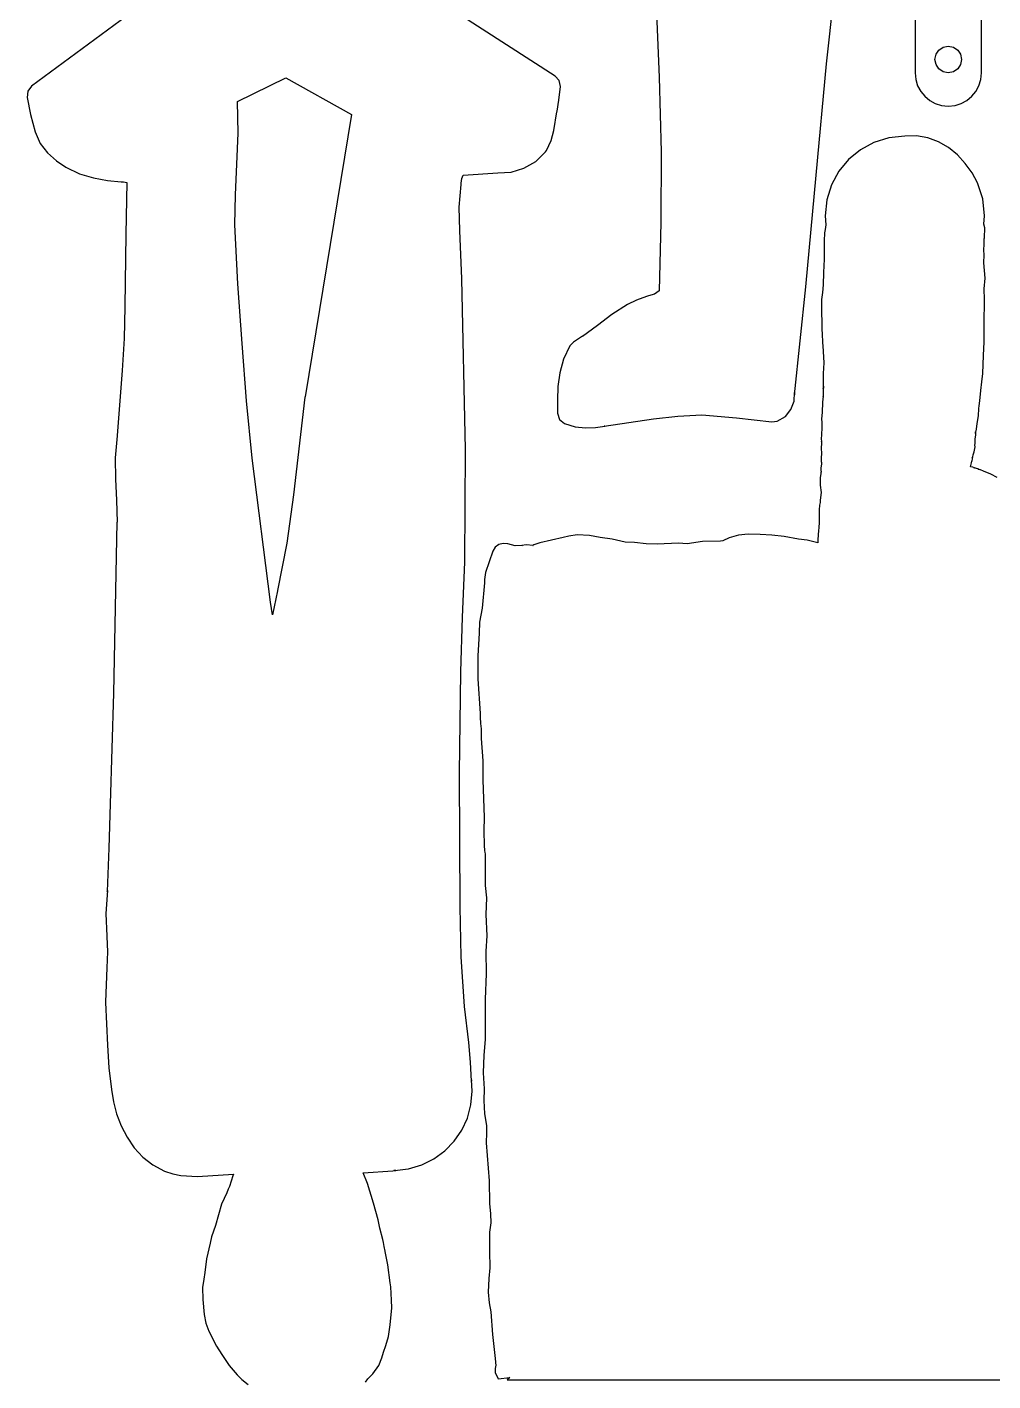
# Model space of a CAD drawing. Extents: x -2300 to 2026, y -6513 to 1502.
# Drawn here: x -2206.8 to -2061.7, y -3893.2 to -3689.8 of the extents above; entities that cross this region are included whole.
import ezdxf

# ---------------------------------------------------------------- set-up
doc = ezdxf.new("R2010")
doc.units = 0

msp = doc.modelspace()

# ---------------------------------------------------------------- linework, layer by layer
at = {"layer": 'Layer 1'}
for p, q in [((-2073.44021, -3672.69997), (-2073.44, -3696.7)), ((-2063.4396, -3696.7), (-2063.44, -3672.7)), ((-2175.69515, -3676.23315), (-2206.09845, -3698.72665)), ((-2127.474879, -3697.20478), (-2161.358579, -3675.26818)), ((-2112.786897, -3675.423711), (-2111.877302, -3697.359686)), ((-2086.730905, -3695.339074), (-2084.980484, -3679.206889)), ((-2069.85418, -3693.285682), (-2069.218501, -3692.857114)), ((-2069.218501, -3692.857114), (-2068.44, -3692.69987)), ((-2068.44, -3692.69987), (-2067.661412, -3692.856966)), ((-2068.44, -3692.69987), (-2068.44, -3692.69987)), ((-2067.661412, -3692.856966), (-2067.025703, -3693.285444)), ((-2070.43988, -3694.69969), (-2070.282739, -3693.921299)), ((-2070.282615, -3695.478143), (-2070.43988, -3694.69969)), ((-2070.282739, -3693.921299), (-2069.85418, -3693.285682)), ((-2067.025703, -3693.285444), (-2066.597177, -3693.92109)), ((-2066.44014, -3694.69969), (-2066.597356, -3695.478232)), ((-2066.597177, -3693.92109), (-2066.44014, -3694.69969)), ((-2126.865521, -3697.88137), (-2127.474879, -3697.20478)), ((-2088.299372, -3712.091051), (-2086.730905, -3695.339074)), ((-2073.44, -3696.7), (-2073.338761, -3697.710165)), ((-2069.853993, -3696.113882), (-2070.282615, -3695.478143)), ((-2069.218344, -3696.542532), (-2069.853993, -3696.113882)), ((-2068.44, -3696.69972), (-2069.218344, -3696.542532)), ((-2067.661567, -3696.542561), (-2068.44, -3696.69972)), ((-2067.025925, -3696.11396), (-2067.661567, -3696.542561)), ((-2066.597356, -3695.478232), (-2067.025925, -3696.11396)), ((-2063.540839, -3697.710168), (-2063.4396, -3696.7)), ((-2206.09845, -3698.72665), (-2206.680732, -3699.479811)), ((-2175.181067, -3701.0187), (-2167.945857, -3697.4644)), ((-2167.945857, -3697.4644), (-2158.051377, -3702.95121)), ((-2126.940927, -3700.80583), (-2126.678549, -3698.77259)), ((-2126.678549, -3698.77259), (-2126.865521, -3697.88137)), ((-2111.877302, -3697.359686), (-2111.580272, -3708.581652)), ((-2073.338761, -3697.710165), (-2073.04825, -3698.649903)), ((-2073.04825, -3698.649903), (-2072.588276, -3699.499407)), ((-2064.291323, -3699.499412), (-2063.83135, -3698.649907)), ((-2063.83135, -3698.649907), (-2063.540839, -3697.710168)), ((-2206.680732, -3699.479811), (-2206.782639, -3700.42633)), ((-2206.782639, -3700.42633), (-2206.282202, -3702.989764)), ((-2175.081574, -3705.769055), (-2175.181067, -3701.0187)), ((-2127.201512, -3702.45918), (-2126.940927, -3700.80583)), ((-2072.588276, -3699.499407), (-2071.978649, -3700.238871)), ((-2071.978649, -3700.238871), (-2071.239177, -3700.848488)), ((-2071.239177, -3700.848488), (-2070.389671, -3701.308451)), ((-2070.389671, -3701.308451), (-2069.449939, -3701.598954)), ((-2067.429648, -3701.598955), (-2066.489921, -3701.308453)), ((-2066.489921, -3701.308453), (-2065.640418, -3700.848491)), ((-2065.640418, -3700.848491), (-2064.900949, -3700.238875)), ((-2064.900949, -3700.238875), (-2064.291323, -3699.499412)), ((-2206.282202, -3702.989764), (-2205.586849, -3705.56558)), ((-2158.051377, -3702.95121), (-2165.041647, -3745.39401)), ((-2127.673756, -3705.368211), (-2127.216963, -3702.584698)), ((-2127.216963, -3702.584698), (-2127.201512, -3702.45918)), ((-2069.449939, -3701.598954), (-2068.43979, -3701.70019)), ((-2068.43979, -3701.70019), (-2067.429648, -3701.598955)), ((-2128.099757, -3706.868612), (-2127.673756, -3705.368211)), ((-2205.586849, -3705.56558), (-2204.803743, -3707.303577)), ((-2204.803743, -3707.303577), (-2203.69538, -3708.752847)), ((-2175.260688, -3710.439381), (-2175.081574, -3705.769055)), ((-2128.794133, -3708.379688), (-2128.099757, -3706.868612)), ((-2079.616323, -3707.1628), (-2081.647366, -3708.268063)), ((-2077.374263, -3706.463838), (-2079.616323, -3707.1628)), ((-2074.97, -3706.22), (-2077.374263, -3706.463838)), ((-2074.97, -3706.21), (-2074.97, -3706.22)), ((-2074.960693, -3706.210484), (-2074.97, -3706.21)), ((-2074.97, -3706.22), (-2074.97, -3706.22)), ((-2073.20366, -3706.168787), (-2074.960693, -3706.210484)), ((-2071.515269, -3706.472021), (-2073.20366, -3706.168787)), ((-2069.91757, -3707.079494), (-2071.515269, -3706.472021)), ((-2068.432617, -3707.950513), (-2069.91757, -3707.079494)), ((-2203.69538, -3708.752847), (-2202.377786, -3709.940338)), ((-2130.399467, -3710.041731), (-2128.918677, -3708.567224)), ((-2128.918677, -3708.567224), (-2128.794133, -3708.379688)), ((-2111.580272, -3708.581652), (-2111.623647, -3719.180611)), ((-2081.647366, -3708.268063), (-2083.418581, -3709.730801)), ((-2067.08246, -3709.044386), (-2068.432617, -3707.950513)), ((-2065.889153, -3710.320423), (-2067.08246, -3709.044386)), ((-2202.377786, -3709.940338), (-2200.966989, -3710.893)), ((-2200.966989, -3710.893), (-2198.907422, -3711.878735)), ((-2175.50102, -3715.028866), (-2175.260688, -3710.439381)), ((-2134.095923, -3711.617326), (-2132.162181, -3711.052313)), ((-2132.162181, -3711.052313), (-2130.399467, -3710.041731)), ((-2084.881155, -3711.502189), (-2085.986274, -3713.533401)), ((-2083.418581, -3709.730801), (-2084.881155, -3711.502189)), ((-2064.874746, -3711.737929), (-2065.889153, -3710.320423)), ((-2198.907422, -3711.878735), (-2196.795558, -3712.501134)), ((-2196.795558, -3712.501134), (-2194.689437, -3712.866041)), ((-2194.689437, -3712.866041), (-2192.647099, -3713.0793)), ((-2192.647099, -3713.0793), (-2192.283309, -3713.07295)), ((-2192.283309, -3713.07295), (-2191.812013, -3713.176243)), ((-2191.812013, -3713.176243), (-2191.959798, -3720.938673)), ((-2141.872628, -3716.896618), (-2141.619638, -3713.496709)), ((-2141.619638, -3713.496709), (-2141.604186, -3713.310231)), ((-2141.604186, -3713.310231), (-2141.492697, -3712.571861)), ((-2141.492697, -3712.571861), (-2141.273987, -3712.095271)), ((-2141.273987, -3712.095271), (-2136.089797, -3711.755124)), ((-2136.089797, -3711.755124), (-2134.095923, -3711.617326)), ((-2089.843955, -3728.871096), (-2088.299372, -3712.091051)), ((-2085.986274, -3713.533401), (-2086.685127, -3715.775613)), ((-2064.061293, -3713.256214), (-2064.874746, -3711.737929)), ((-2063.275611, -3715.620528), (-2064.061293, -3713.256214)), ((-2175.58518, -3719.5367), (-2175.50102, -3715.028866)), ((-2141.819305, -3720.390942), (-2141.872628, -3716.896618)), ((-2086.685127, -3715.775613), (-2086.9289, -3718.18)), ((-2063.000703, -3718.171524), (-2063.275611, -3715.620528)), ((-2175.110514, -3728.4266), (-2175.58518, -3719.5367)), ((-2111.623647, -3719.189078), (-2111.853093, -3729.457178)), ((-2111.623647, -3719.180611), (-2111.623647, -3719.189078)), ((-2086.828189, -3719.54228), (-2086.935165, -3720.270199)), ((-2086.9289, -3718.18), (-2086.93, -3718.18)), ((-2086.93, -3718.18), (-2086.828189, -3719.54228)), ((-2063.121099, -3719.441727), (-2063.000703, -3718.188457)), ((-2062.934558, -3719.981687), (-2063.121099, -3719.441727)), ((-2063.000703, -3718.188457), (-2063.000703, -3718.171524)), ((-2191.96, -3720.94), (-2192.089201, -3731.8334)), ((-2191.959798, -3720.938673), (-2191.96, -3720.94)), ((-2141.493019, -3727.648709), (-2141.819305, -3720.390942)), ((-2087.023536, -3720.767402), (-2087.064345, -3721.971992)), ((-2086.935165, -3720.270199), (-2087.023536, -3720.767402)), ((-2063.062192, -3721.657661), (-2063.02913, -3721.485577)), ((-2063.046106, -3722.45797), (-2063.062192, -3721.657661)), ((-2063.02913, -3721.485577), (-2062.934558, -3719.981687)), ((-2087.064345, -3721.971992), (-2087.10363, -3722.61334)), ((-2087.10363, -3722.61334), (-2087.061762, -3724.7118)), ((-2063.09572, -3723.344216), (-2063.046106, -3722.45797)), ((-2063.063166, -3724.061975), (-2063.09572, -3723.344216)), ((-2087.061762, -3724.7118), (-2087.193545, -3726.72369)), ((-2063.122073, -3725.271225), (-2063.063166, -3724.061975)), ((-2062.896247, -3727.554255), (-2063.122073, -3725.271225)), ((-2141.493019, -3727.655059), (-2141.493019, -3727.648709)), ((-2141.493019, -3727.671992), (-2141.493019, -3727.655059)), ((-2140.922008, -3753.299892), (-2141.493019, -3727.671992)), ((-2087.193545, -3726.72369), (-2087.220935, -3728.5546)), ((-2063.048181, -3729.151065), (-2062.896247, -3727.554255)), ((-2174.47, -3737.36), (-2175.110514, -3728.4266)), ((-2111.853093, -3729.457178), (-2112.545114, -3729.935278)), ((-2091.522724, -3745.087489), (-2089.843955, -3728.871096)), ((-2087.347532, -3729.68998), (-2087.487062, -3730.77561)), ((-2087.220935, -3728.5546), (-2087.347532, -3729.68998)), ((-2062.998566, -3730.754225), (-2063.048181, -3729.151065)), ((-2192.089201, -3731.8334), (-2192.089201, -3731.85499)), ((-2116.636293, -3731.536088), (-2118.984355, -3733.036025)), ((-2115.281297, -3730.871975), (-2116.636293, -3731.536088)), ((-2113.750656, -3730.285427), (-2115.281297, -3730.871975)), ((-2113.465923, -3730.216847), (-2113.750656, -3730.285427)), ((-2112.545114, -3729.935278), (-2113.465923, -3730.216847)), ((-2087.487062, -3730.77561), (-2087.4638, -3732.40544)), ((-2063.056457, -3734.476375), (-2062.998566, -3730.754225)), ((-2192.089201, -3731.85499), (-2192.193484, -3736.611868)), ((-2118.984355, -3733.036025), (-2121.124844, -3734.663281)), ((-2087.4638, -3732.40544), (-2087.457027, -3734.48379)), ((-2121.124844, -3734.663281), (-2123.387766, -3736.295897)), ((-2087.457027, -3734.48379), (-2087.439458, -3735.340614)), ((-2087.439458, -3735.340614), (-2087.382097, -3735.860042)), ((-2087.382097, -3735.860042), (-2087.316988, -3737.279052)), ((-2063.06323, -3737.114585), (-2063.056457, -3734.476375)), ((-2192.193484, -3736.611868), (-2192.525778, -3741.415237)), ((-2173.830083, -3746.007474), (-2174.470327, -3737.35951)), ((-2174.470327, -3737.35951), (-2174.47, -3737.36)), ((-2125.278759, -3737.741606), (-2126.216295, -3739.713177)), ((-2124.7341, -3737.172224), (-2125.278759, -3737.741606)), ((-2123.39, -3736.29), (-2124.7341, -3737.172224)), ((-2123.387766, -3736.295897), (-2123.39, -3736.29)), ((-2087.316988, -3737.279052), (-2087.262209, -3737.696034)), ((-2087.262209, -3737.696034), (-2087.12941, -3740.254654)), ((-2063.13507, -3739.187645), (-2063.06323, -3737.114585)), ((-2126.216295, -3739.713177), (-2126.7967, -3741.760826)), ((-2063.244099, -3741.888295), (-2063.13507, -3739.187645)), ((-2192.525778, -3741.415237), (-2193.242611, -3751.19339)), ((-2126.7967, -3741.760826), (-2127.084383, -3743.831335)), ((-2087.223453, -3741.870084), (-2087.257045, -3743.219244)), ((-2087.12941, -3740.254654), (-2087.223453, -3741.870084)), ((-2063.402235, -3743.141995), (-2063.244099, -3741.888295)), ((-2127.084383, -3743.831335), (-2127.143749, -3745.871486)), ((-2087.257045, -3743.219244), (-2087.232103, -3743.596512)), ((-2087.176461, -3743.946184), (-2087.236852, -3744.298317)), ((-2087.232103, -3743.596512), (-2087.218797, -3743.582463)), ((-2087.218797, -3743.582463), (-2087.208425, -3744.129196)), ((-2087.208425, -3744.129196), (-2087.149519, -3743.804712)), ((-2087.149519, -3743.804712), (-2087.176461, -3743.946184)), ((-2063.541236, -3744.437605), (-2063.402235, -3743.141995)), ((-2172.993937, -3754.61151), (-2173.830083, -3746.007474)), ((-2165.04842, -3745.440577), (-2166.77138, -3760.11148)), ((-2165.041647, -3745.39401), (-2165.04842, -3745.440577)), ((-2127.143749, -3745.871486), (-2127.143749, -3745.873603)), ((-2127.143749, -3745.873603), (-2127.143749, -3745.875719)), ((-2127.143749, -3745.875719), (-2127.114814, -3747.824319)), ((-2092.063448, -3747.285001), (-2091.597854, -3746.055124)), ((-2091.597854, -3746.055124), (-2091.518068, -3744.736547)), ((-2091.518068, -3744.736547), (-2091.522724, -3745.087489)), ((-2087.223348, -3745.268806), (-2087.320502, -3746.170926)), ((-2087.236852, -3744.298317), (-2087.251245, -3744.943687)), ((-2087.251245, -3744.943687), (-2087.241408, -3745.337465)), ((-2087.241408, -3745.337465), (-2087.223348, -3745.268806)), ((-2063.806326, -3746.730374), (-2063.688005, -3745.970705)), ((-2063.688005, -3745.970705), (-2063.541236, -3744.437605)), ((-2127.114814, -3747.824319), (-2126.819337, -3748.771366)), ((-2109.067842, -3748.27309), (-2105.477392, -3748.104783)), ((-2105.477392, -3748.104783), (-2100.225908, -3748.530443)), ((-2092.907859, -3748.312156), (-2092.063448, -3747.285001)), ((-2087.37579, -3747.752916), (-2087.46778, -3748.707741)), ((-2087.320502, -3746.170926), (-2087.37579, -3747.752916)), ((-2063.92725, -3748.227484), (-2063.855432, -3747.148414)), ((-2063.855432, -3747.148414), (-2063.806326, -3746.730374)), ((-2126.819337, -3748.771366), (-2126.056484, -3749.405679)), ((-2126.056484, -3749.405679), (-2124.48567, -3749.890408)), ((-2124.48567, -3749.890408), (-2122.928107, -3750.054859)), ((-2122.928107, -3750.054859), (-2121.42178, -3749.985155)), ((-2121.42178, -3749.985155), (-2120.004674, -3749.767416)), ((-2120.100792, -3749.782233), (-2112.695593, -3748.68895)), ((-2120.004674, -3749.767416), (-2120.100792, -3749.782233)), ((-2112.695593, -3748.68895), (-2109.067842, -3748.27309)), ((-2100.225908, -3748.530443), (-2094.925592, -3749.118663)), ((-2094.925592, -3749.118663), (-2094.124098, -3749.022567)), ((-2094.124098, -3749.022567), (-2092.907859, -3748.312156)), ((-2087.46778, -3748.707741), (-2087.444009, -3749.249394)), ((-2087.444009, -3749.249394), (-2087.437871, -3750.336084)), ((-2064.224916, -3750.222645), (-2064.105028, -3749.386564)), ((-2064.105028, -3749.386564), (-2063.92725, -3748.227484)), ((-2193.242611, -3751.218155), (-2193.55142, -3754.566491)), ((-2193.242611, -3751.19339), (-2193.242611, -3751.218155)), ((-2087.466806, -3751.134488), (-2087.513838, -3751.622378)), ((-2087.513838, -3751.622378), (-2087.500927, -3752.122121)), ((-2087.500927, -3752.122121), (-2087.503043, -3752.088889)), ((-2087.503043, -3752.088889), (-2087.494788, -3752.389666)), ((-2087.462149, -3750.718988), (-2087.466806, -3751.134488)), ((-2087.437871, -3750.336084), (-2087.462149, -3750.718988)), ((-2064.401276, -3752.394339), (-2064.388788, -3751.723569)), ((-2064.388788, -3751.723569), (-2064.330389, -3751.114818)), ((-2064.347262, -3750.71842), (-2064.357229, -3750.614816)), ((-2064.357229, -3750.614816), (-2064.350498, -3750.684924)), ((-2064.350498, -3750.684924), (-2064.337999, -3750.866983)), ((-2064.330389, -3751.114818), (-2064.347262, -3750.71842)), ((-2064.337999, -3750.866983), (-2064.322071, -3750.676457)), ((-2064.322071, -3750.676457), (-2064.224916, -3750.222645)), ((-2141.03, -3770.15), (-2140.922008, -3753.3454)), ((-2140.922008, -3753.3454), (-2140.922008, -3753.299892)), ((-2087.494788, -3752.389666), (-2087.547493, -3753.051122)), ((-2087.547493, -3753.051122), (-2087.502535, -3753.932711)), ((-2087.502535, -3753.932711), (-2087.541291, -3754.490874)), ((-2064.809009, -3754.672289), (-2064.702033, -3754.105447)), ((-2064.702033, -3754.105447), (-2064.683563, -3754.115343)), ((-2064.683563, -3754.115343), (-2064.544934, -3753.667087)), ((-2064.544934, -3753.667087), (-2064.413815, -3752.907973)), ((-2064.447779, -3752.650667), (-2064.401276, -3752.394339)), ((-2064.413815, -3752.907973), (-2064.447779, -3752.650667)), ((-2193.55142, -3754.566491), (-2193.520306, -3757.743811)), ((-2170.204967, -3776.24381), (-2172.993937, -3754.61151)), ((-2087.564998, -3756.035402), (-2087.565315, -3756.510698)), ((-2087.500397, -3755.49142), (-2087.564998, -3756.035402)), ((-2087.541291, -3754.490874), (-2087.518558, -3755.111479)), ((-2087.518558, -3755.111479), (-2087.490661, -3755.235092)), ((-2087.490661, -3755.235092), (-2087.500397, -3755.49142)), ((-2065.110358, -3755.893813), (-2065.010113, -3755.517683)), ((-2064.780667, -3755.952233), (-2065.110358, -3755.893813)), ((-2065.010113, -3755.517683), (-2064.961536, -3755.28358)), ((-2064.961536, -3755.28358), (-2064.894353, -3755.064929)), ((-2064.894353, -3755.064929), (-2064.87361, -3754.979628)), ((-2064.87361, -3754.979628), (-2064.809009, -3754.672289)), ((-2064.857035, -3754.444912), (-2064.8564, -3754.4447)), ((-2064.85386, -3754.474968), (-2064.857035, -3754.444912)), ((-2064.8564, -3754.4447), (-2064.85386, -3754.466502)), ((-2064.85386, -3754.466502), (-2064.85386, -3754.474968)), ((-2064.481933, -3756.053251), (-2064.780667, -3755.952233)), ((-2064.349165, -3756.084101), (-2064.58585, -3756.030761)), ((-2064.58585, -3756.030761), (-2064.481933, -3756.053251)), ((-2063.846093, -3756.263329), (-2064.349165, -3756.084101)), ((-2193.520306, -3757.743811), (-2193.35897, -3760.900328)), ((-2087.605193, -3756.910852), (-2087.700274, -3757.552623)), ((-2087.700274, -3757.552623), (-2087.700274, -3758.07565)), ((-2087.700274, -3758.07565), (-2087.6739, -3758.656462)), ((-2087.564363, -3756.811157), (-2087.605193, -3756.910852)), ((-2087.565315, -3756.510698), (-2087.545313, -3756.54086)), ((-2087.545313, -3756.54086), (-2087.564363, -3756.811157)), ((-2087.5025, -3756.66063), (-2087.524725, -3756.713758)), ((-2087.524725, -3756.713758), (-2087.518587, -3756.687512)), ((-2087.518587, -3756.687512), (-2087.5025, -3756.66063)), ((-2087.5025, -3756.66063), (-2087.5025, -3756.66063)), ((-2063.605262, -3756.359089), (-2063.932283, -3756.262013)), ((-2063.932283, -3756.262013), (-2063.825395, -3756.305749)), ((-2063.82, -3756.3), (-2063.846093, -3756.263329)), ((-2063.825395, -3756.305749), (-2063.82, -3756.3)), ((-2063.137586, -3756.546625), (-2063.605262, -3756.359089)), ((-2062.042046, -3756.989007), (-2063.137586, -3756.546625)), ((-2061.089655, -3757.511822), (-2062.042046, -3756.989007)), ((-2166.77138, -3760.11148), (-2167.787359, -3767.346606)), ((-2087.6739, -3758.656462), (-2087.539026, -3759.728762)), ((-2087.539026, -3759.728762), (-2087.668735, -3760.921072)), ((-2193.35897, -3760.900328), (-2193.277113, -3764.186255)), ((-2087.774674, -3761.665713), (-2087.847021, -3762.365269)), ((-2087.702326, -3761.263124), (-2087.774674, -3761.665713)), ((-2087.668735, -3760.921072), (-2087.702326, -3761.263124)), ((-2193.28, -3764.198467), (-2193.813314, -3789.906967)), ((-2193.277113, -3764.186255), (-2193.28, -3764.19)), ((-2193.28, -3764.19), (-2193.28, -3764.198467)), ((-2087.827336, -3764.193213), (-2087.888317, -3765.04792)), ((-2087.847021, -3762.365269), (-2087.840248, -3762.839189)), ((-2087.840248, -3762.839189), (-2087.829453, -3763.121763)), ((-2087.829453, -3763.121763), (-2087.827336, -3764.193213)), ((-2125.413415, -3766.287475), (-2126.29609, -3766.510015)), ((-2124.15771, -3766.098748), (-2125.413415, -3766.287475)), ((-2122.305236, -3766.203682), (-2124.15771, -3766.098748)), ((-2120.74191, -3766.509592), (-2122.305236, -3766.203682)), ((-2099.925103, -3766.145515), (-2101.36827, -3766.551437)), ((-2098.50746, -3766.018039), (-2099.925103, -3766.145515)), ((-2096.67348, -3766.084714), (-2098.50746, -3766.018039)), ((-2094.917854, -3766.166735), (-2096.67348, -3766.084714)), ((-2093.06646, -3766.366865), (-2094.917854, -3766.166735)), ((-2090.93793, -3766.775592), (-2093.06646, -3766.366865)), ((-2087.949827, -3765.478872), (-2088.015444, -3766.830152)), ((-2087.888317, -3765.04792), (-2087.949827, -3765.478872)), ((-2167.787359, -3767.346606), (-2169.18461, -3774.468277)), ((-2136.471182, -3767.967257), (-2136.823081, -3768.560418)), ((-2135.938608, -3767.567153), (-2136.471182, -3767.967257)), ((-2135.29533, -3767.39418), (-2135.938608, -3767.567153)), ((-2134.611321, -3767.482408), (-2135.29533, -3767.39418)), ((-2133.496937, -3767.761887), (-2134.611321, -3767.482408)), ((-2132.457451, -3767.732597), (-2133.496937, -3767.761887)), ((-2132.489953, -3767.744715), (-2132.457451, -3767.732597)), ((-2132.478639, -3767.736831), (-2132.489953, -3767.744715)), ((-2131.81822, -3767.636501), (-2132.478639, -3767.736831)), ((-2130.77488, -3767.716087), (-2131.81822, -3767.636501)), ((-2130.695462, -3767.608667), (-2130.851578, -3767.690238)), ((-2130.851578, -3767.690238), (-2130.77488, -3767.716087)), ((-2129.76305, -3767.309477), (-2130.695462, -3767.608667)), ((-2126.29609, -3766.510015), (-2129.76305, -3767.309477)), ((-2118.91722, -3766.7456), (-2120.74191, -3766.509592)), ((-2116.97419, -3767.213805), (-2118.91722, -3766.7456)), ((-2115.55, -3767.25), (-2116.97419, -3767.213805)), ((-2115.55029, -3767.253094), (-2115.55, -3767.25)), ((-2113.8, -3767.48), (-2115.55029, -3767.253094)), ((-2113.79987, -3767.483928), (-2113.8, -3767.48)), ((-2112.16223, -3767.527955), (-2113.79987, -3767.483928)), ((-2108.98, -3767.38), (-2112.16223, -3767.527955)), ((-2108.976577, -3767.376088), (-2108.98, -3767.38)), ((-2107.669157, -3767.466046), (-2108.976577, -3767.376088)), ((-2105.332877, -3767.135424), (-2107.669157, -3767.466046)), ((-2102.648807, -3767.054144), (-2105.332877, -3767.135424)), ((-2102.324789, -3766.989586), (-2102.648807, -3767.054144)), ((-2101.36827, -3766.551437), (-2102.324789, -3766.989586)), ((-2089.63, -3766.91), (-2090.93793, -3766.775592)), ((-2089.630326, -3766.912278), (-2089.63, -3766.91)), ((-2088.038706, -3767.337092), (-2089.630326, -3766.912278)), ((-2088.015444, -3766.830152), (-2088.038706, -3767.337092)), ((-2141.414291, -3778.49995), (-2141.03107, -3770.2039)), ((-2141.03107, -3770.2039), (-2141.03, -3770.15)), ((-2136.823081, -3768.560418), (-2137.951681, -3771.790228)), ((-2137.951681, -3771.790228), (-2138.105782, -3772.828104)), ((-2169.192442, -3774.502778), (-2169.91797, -3778.147028)), ((-2169.18461, -3774.468277), (-2169.192442, -3774.502778)), ((-2138.094831, -3773.322898), (-2138.44209, -3777.115528)), ((-2138.105782, -3772.828104), (-2138.094831, -3773.322898)), ((-2169.91816, -3778.1414), (-2170.204967, -3776.24381)), ((-2169.91797, -3778.147028), (-2169.91816, -3778.1414)), ((-2141.63, -3786.67), (-2141.414291, -3778.49995)), ((-2138.44209, -3777.115528), (-2138.839493, -3779.233668)), ((-2138.839493, -3779.233668), (-2138.899437, -3780.866668)), ((-2138.899437, -3780.866668), (-2139.06827, -3784.296846)), ((-2139.06827, -3784.296846), (-2139.084941, -3787.746868)), ((-2141.826504, -3801.881341), (-2141.622394, -3786.730741)), ((-2141.622394, -3786.730741), (-2141.63, -3786.67)), ((-2139.084941, -3787.746868), (-2138.737174, -3792.936708)), ((-2193.813314, -3789.906967), (-2194.294939, -3806.519367)), ((-2138.760457, -3793.290614), (-2138.766596, -3793.49212)), ((-2138.766596, -3793.49212), (-2138.698397, -3794.462185)), ((-2138.729977, -3793.062226), (-2138.760457, -3793.290614)), ((-2138.737174, -3792.936708), (-2138.729977, -3793.062226)), ((-2138.698397, -3794.462185), (-2138.609497, -3795.278581)), ((-2138.609497, -3795.278581), (-2138.612672, -3795.828066)), ((-2138.612672, -3795.828066), (-2138.612672, -3795.869765)), ((-2138.612672, -3795.869765), (-2138.591484, -3796.691029)), ((-2138.591484, -3796.691029), (-2138.320192, -3800.066469)), ((-2138.320192, -3800.066469), (-2138.357403, -3802.945339)), ((-2141.826504, -3801.903566), (-2141.826504, -3801.881341)), ((-2141.734514, -3821.987466), (-2141.826504, -3801.903566)), ((-2138.357403, -3802.945339), (-2138.158966, -3808.525489)), ((-2194.292822, -3806.495025), (-2194.485764, -3813.163216)), ((-2194.294939, -3806.519367), (-2194.292822, -3806.495025)), ((-2138.158966, -3808.525489), (-2138.196767, -3810.565236)), ((-2138.196767, -3810.565236), (-2138.154733, -3812.786109)), ((-2194.485764, -3813.163216), (-2194.73622, -3819.664225)), ((-2138.154733, -3812.786109), (-2138.091191, -3813.545143)), ((-2138.091191, -3813.545143), (-2138.048815, -3813.834067)), ((-2138.048815, -3813.834067), (-2138.000238, -3814.00721)), ((-2137.976468, -3814.949335), (-2138.012176, -3816.726456)), ((-2138.000238, -3814.00721), (-2137.976468, -3814.949335)), ((-2138.012176, -3816.726456), (-2137.990861, -3818.776465)), ((-2137.990861, -3818.776465), (-2137.794498, -3820.658385)), ((-2194.725849, -3819.563472), (-2194.953379, -3823.015293)), ((-2194.73622, -3819.664225), (-2194.725849, -3819.563472)), ((-2137.794498, -3820.658385), (-2137.867883, -3823.152445)), ((-2194.953379, -3823.015293), (-2194.823533, -3826.392032)), ((-2141.576416, -3829.500571), (-2141.734514, -3821.987466)), ((-2137.867883, -3823.152445), (-2137.740227, -3826.354315)), ((-2194.823533, -3826.392032), (-2194.817394, -3826.460612)), ((-2194.817394, -3826.460612), (-2194.706833, -3828.753577)), ((-2137.740227, -3826.354315), (-2137.885451, -3828.636285)), ((-2194.706833, -3828.753577), (-2194.793201, -3831.149649)), ((-2137.885451, -3828.636285), (-2137.83118, -3832.059345)), ((-2194.793201, -3831.149649), (-2194.989986, -3836.256512)), ((-2141.082879, -3836.947166), (-2141.576416, -3829.500571)), ((-2137.83118, -3832.059345), (-2137.993972, -3835.848165)), ((-2194.989986, -3836.256512), (-2194.986388, -3836.349433)), ((-2194.986388, -3836.349433), (-2194.721478, -3842.773789)), ((-2141.082879, -3836.949283), (-2141.082879, -3836.947166)), ((-2140.446338, -3842.395119), (-2141.082879, -3836.949283)), ((-2137.993972, -3835.848165), (-2137.993972, -3841.939275)), ((-2194.721478, -3842.773789), (-2194.516402, -3846.163462)), ((-2140.172318, -3845.302609), (-2140.446338, -3842.395119)), ((-2137.993972, -3841.939275), (-2138.189273, -3844.281226)), ((-2140.035409, -3848.183683), (-2140.172318, -3845.302609)), ((-2138.189273, -3844.281226), (-2138.285436, -3846.906865)), ((-2194.516402, -3846.163462), (-2194.115128, -3849.454533)), ((-2138.285436, -3846.906865), (-2138.141249, -3849.351185)), ((-2194.115128, -3849.454533), (-2193.820785, -3851.275893)), ((-2140.123572, -3851.750846), (-2139.935453, -3849.667217)), ((-2139.93, -3849.67), (-2140.054036, -3847.95847)), ((-2140.054036, -3847.95847), (-2140.035409, -3848.183683)), ((-2139.935453, -3849.667217), (-2139.93, -3849.67)), ((-2138.141249, -3849.351185), (-2138.170474, -3851.090866)), ((-2193.820785, -3851.275893), (-2193.334051, -3853.105276)), ((-2140.658024, -3853.727127), (-2140.123572, -3851.750846)), ((-2138.170474, -3851.090866), (-2138.073558, -3853.063595)), ((-2193.334051, -3853.105276), (-2192.650988, -3854.896774)), ((-2141.509947, -3855.560861), (-2140.658024, -3853.727127)), ((-2138.073558, -3853.063595), (-2137.77331, -3854.840315)), ((-2192.650988, -3854.896774), (-2191.767655, -3856.604477)), ((-2142.650476, -3857.216852), (-2141.509947, -3855.560861)), ((-2137.77331, -3854.840315), (-2137.790455, -3855.949865)), ((-2191.767655, -3856.604477), (-2190.680114, -3858.182474)), ((-2144.050751, -3858.6599), (-2142.650476, -3857.216852)), ((-2137.790455, -3855.949865), (-2137.848324, -3857.442745)), ((-2137.848324, -3857.442745), (-2137.410641, -3863.161115)), ((-2190.680114, -3858.182474), (-2189.384425, -3859.584856)), ((-2189.384425, -3859.584856), (-2187.876649, -3860.765712)), ((-2147.515087, -3860.76638), (-2145.681909, -3859.854809)), ((-2145.681909, -3859.854809), (-2144.050751, -3858.6599)), ((-2187.876649, -3860.765712), (-2186.152848, -3861.679133)), ((-2186.152848, -3861.679133), (-2186.15, -3861.68)), ((-2186.15, -3861.68), (-2184.917066, -3862.094823)), ((-2156.292519, -3861.926628), (-2151.849899, -3861.665644)), ((-2155.646557, -3863.550738), (-2156.292519, -3861.926628)), ((-2151.849899, -3861.665644), (-2151.402903, -3861.590079)), ((-2151.68626, -3861.606), (-2151.605636, -3861.603883)), ((-2151.605636, -3861.603883), (-2151.68626, -3861.608117)), ((-2151.68626, -3861.608117), (-2151.68626, -3861.606)), ((-2151.568786, -3861.602779), (-2149.570446, -3861.372275)), ((-2151.493835, -3861.600663), (-2151.568786, -3861.602779)), ((-2151.402903, -3861.590079), (-2151.493835, -3861.600663)), ((-2149.570446, -3861.372275), (-2149.57, -3861.37)), ((-2149.57, -3861.37), (-2149.521423, -3861.359417)), ((-2149.521423, -3861.359417), (-2147.515087, -3860.76638)), ((-2184.917066, -3862.094823), (-2183.669474, -3862.342382)), ((-2183.669474, -3862.342382), (-2181.18288, -3862.476922)), ((-2181.18288, -3862.476922), (-2175.77598, -3862.126615)), ((-2176.384202, -3863.981233), (-2176.581361, -3864.424305)), ((-2176.129441, -3863.191507), (-2176.384202, -3863.981233)), ((-2175.884501, -3862.385483), (-2176.129441, -3863.191507)), ((-2175.77598, -3862.126615), (-2175.884501, -3862.385483)), ((-2154.761857, -3866.491628), (-2155.646557, -3863.550738)), ((-2137.410641, -3863.161115), (-2137.339839, -3866.560475)), ((-2176.803301, -3864.95278), (-2177.575353, -3866.64674)), ((-2176.581361, -3864.424305), (-2176.803301, -3864.95278)), ((-2177.575353, -3866.64674), (-2178.465726, -3869.84861)), ((-2154.077668, -3868.997968), (-2154.761857, -3866.491628)), ((-2137.339839, -3866.560475), (-2137.180158, -3868.084475)), ((-2137.180158, -3868.084475), (-2137.15897, -3869.464115)), ((-2178.465726, -3869.84861), (-2179.086881, -3871.58533)), ((-2153.79448, -3870.277488), (-2154.077668, -3868.997968)), ((-2137.15897, -3869.464115), (-2137.335182, -3870.846505)), ((-2179.086881, -3871.58533), (-2179.278079, -3872.52174)), ((-2153.336625, -3871.984788), (-2153.79448, -3870.277488)), ((-2153.275136, -3872.435425), (-2153.336625, -3871.984788)), ((-2137.335182, -3870.846505), (-2137.342437, -3873.700662)), ((-2179.278079, -3872.52174), (-2179.831543, -3874.85282)), ((-2153.151629, -3873.01158), (-2153.275136, -3872.435425)), ((-2153.031212, -3873.699495), (-2153.151629, -3873.01158)), ((-2153.026133, -3873.771885), (-2153.031212, -3873.699495)), ((-2152.977047, -3874.018264), (-2153.026133, -3873.771885)), ((-2152.599816, -3875.787154), (-2152.977047, -3874.018264)), ((-2137.342437, -3873.700662), (-2137.267491, -3876.196995)), ((-2179.831543, -3874.85282), (-2180.085267, -3876.90746)), ((-2152.282, -3878.483144), (-2152.599816, -3875.787154)), ((-2137.267491, -3876.196995), (-2137.433583, -3877.83656)), ((-2180.229962, -3877.94611), (-2180.41754, -3879.19325)), ((-2180.085267, -3876.90746), (-2180.229962, -3877.94611)), ((-2137.433583, -3877.83656), (-2137.558955, -3879.863475)), ((-2180.41754, -3879.19325), (-2180.372074, -3880.95749)), ((-2152.180718, -3879.07729), (-2152.282, -3878.483144)), ((-2152.06754, -3881.06335), (-2152.180718, -3879.07729)), ((-2137.558955, -3879.863475), (-2137.396867, -3881.4896)), ((-2180.372074, -3880.95749), (-2180.201535, -3883.22486)), ((-2152.2506, -3884.789251), (-2152.026319, -3882.241641)), ((-2152.02, -3882.24), (-2152.06754, -3881.06335)), ((-2152.026319, -3882.241641), (-2152.02, -3882.24)), ((-2137.396867, -3881.4896), (-2137.155879, -3882.822985)), ((-2180.201535, -3883.22486), (-2179.91525, -3884.515565)), ((-2137.155879, -3882.822985), (-2136.880438, -3886.231015)), ((-2179.91525, -3884.515565), (-2179.495245, -3885.736676)), ((-2179.495245, -3885.736676), (-2178.352565, -3887.97655)), ((-2152.514145, -3886.553491), (-2152.2506, -3884.789251)), ((-2136.880438, -3886.231015), (-2136.479945, -3889.832935)), ((-2178.352565, -3887.97655), (-2177.995992, -3888.525823)), ((-2153.258807, -3888.890281), (-2152.890794, -3887.867221)), ((-2152.890794, -3887.867221), (-2152.514145, -3886.553491)), ((-2177.995992, -3888.525823), (-2177.460625, -3889.411222)), ((-2177.460625, -3889.411222), (-2176.418599, -3890.897357)), ((-2153.97917, -3890.912961), (-2153.508864, -3889.759065)), ((-2153.508864, -3889.759065), (-2153.258807, -3888.890281)), ((-2136.479945, -3889.832935), (-2136.412254, -3890.917085)), ((-2176.418599, -3890.897357), (-2175.228205, -3892.294752)), ((-2175.228205, -3892.294752), (-2174.510557, -3893.012459)), ((-2155.59922, -3892.882721), (-2154.857146, -3892.137155)), ((-2154.857146, -3892.137155), (-2153.97917, -3890.912961)), ((-2136.486613, -3891.602247), (-2136.489788, -3891.6649)), ((-2136.489788, -3891.6649), (-2136.479416, -3891.918476)), ((-2136.483014, -3891.555257), (-2136.486613, -3891.602247)), ((-2136.479416, -3891.518639), (-2136.483014, -3891.555257)), ((-2136.466504, -3891.406033), (-2136.479416, -3891.518639)), ((-2136.479416, -3891.918476), (-2136.033436, -3892.899971)), ((-2136.428997, -3891.034956), (-2136.466504, -3891.406033)), ((-2136.412254, -3890.917085), (-2136.428997, -3891.034956)), ((-2174.510557, -3893.012459), (-2173.582315, -3893.732392)), ((-2155.943164, -3893.37683), (-2155.59922, -3892.882721)), ((-2136.033436, -3892.899971), (-2134.304866, -3892.70926)), ((-2134.304866, -3892.70926), (-2134.681589, -3893.039459)), ((-2134.681589, -3893.039459), (-1995.54, -3893.04))]:
    msp.add_line(p, q, dxfattribs=at)

doc.saveas('drawing.dxf')
